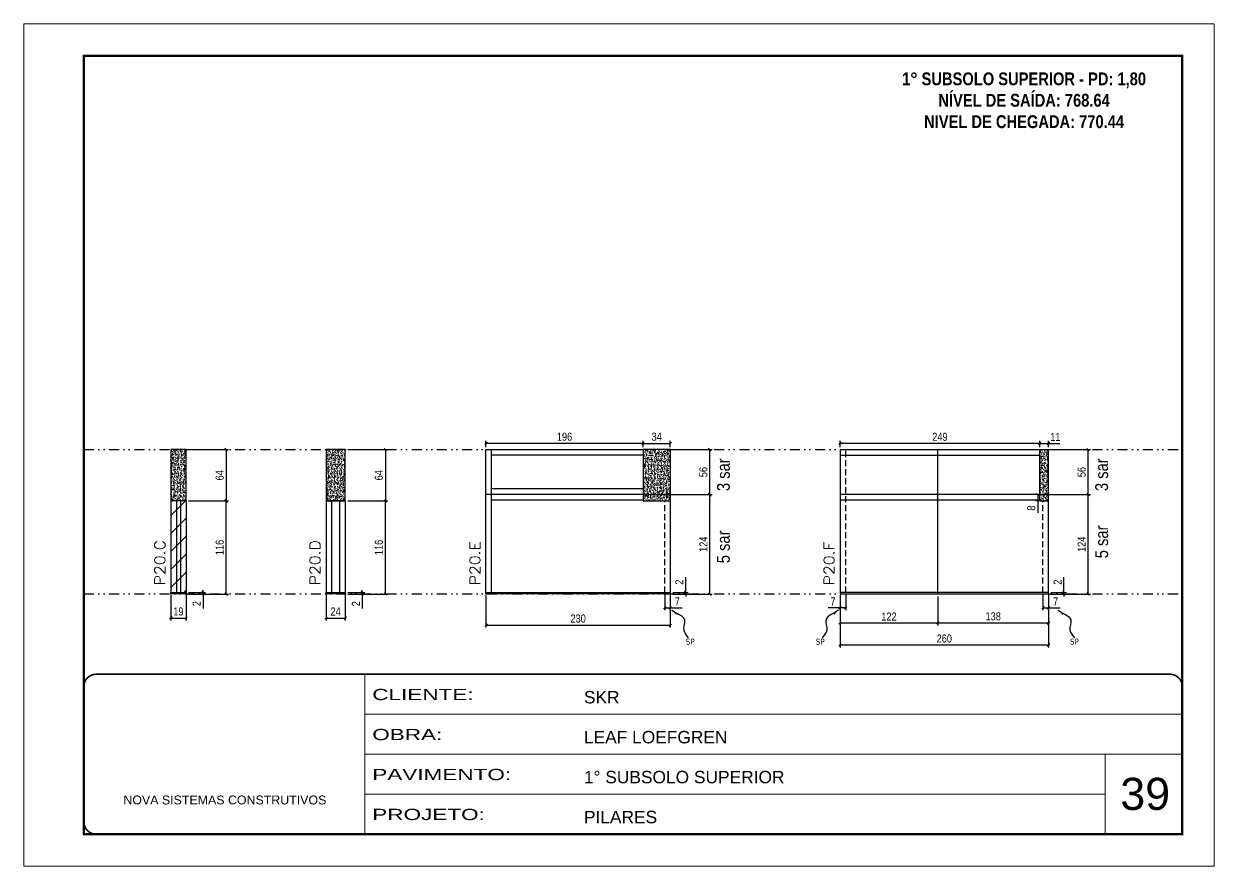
# Model space of a CAD drawing. Extents: x 14400 to 27878, y -21631 to 6985.
# Drawn here: x 17583 to 19068, y -4402 to -3352 of the extents above; entities that cross this region are included whole.
import ezdxf

# ---------------------------------------------------------------- set-up
doc = ezdxf.new("R2010")
doc.units = 0
for name, pattern in [('CONTINUO', [0]), ('DASHED', [0.75, 0.5, -0.25]), ('DIVIDE2', [0.625, 0.25, -0.125, 0, -0.125, 0, -0.125]), ('HIDDEN', [0.375, 0.25, -0.125])]:
    doc.linetypes.add(name, pattern=pattern)
for name, color, linetype, lineweight in [('CARIMBO', 255, 'Continuous', 9), ('Folhas', 255, 'Continuous', 9), ('Hachura', 251, 'Continuous', 9), ('SARRAFO DE PRESSAO', 251, 'DASHED', 9), ('Texto Seção', 7, 'Continuous', 15)]:
    doc.layers.add(name, color=color, linetype=linetype, lineweight=lineweight)
for name, color, linetype in [('COTA', 241, 'Continuous'), ('NOMENCLATURA', 7, 'Continuous'), ('Nível', 160, 'Continuous'), ('Painéis', 200, 'Continuous'), ('SARR_2.2x7', 40, 'Continuous'), ('Sarrafo de Pressão', 42, 'HIDDEN'), ('texto', 7, 'Continuous')]:
    doc.layers.add(name, color=color, linetype=linetype)
doc.styles.add('ARIAL', font='arial.ttf')
doc.styles.add('ARIAL_NARROW', font='ARIALN.TTF', dxfattribs={"height": 0.2})
doc.styles.add('COTA TECNICA', font='techl___.ttf', dxfattribs={"height": 10})
doc.styles.add('COTA TECNICA-50', font='techl___.ttf', dxfattribs={"height": 10})
doc.styles.add('REGUA-120', font='ROMANS.shx', dxfattribs={"height": 15})
doc.styles.add('ROMANC', font='techb___.ttf', dxfattribs={"height": 2.5})
doc.styles.get("Standard").update_dxf_attribs({"font": 'arial.ttf'})
doc.styles.add('Tecnologia', font='')
doc.styles.get('Tecnologia').set_extended_font_data('Forgotten Futurist')
doc.dimstyles.new('COTA PAINEL-50', dxfattribs={"dimtxt": 10, "dimasz": 3, "dimexe": 3, "dimexo": 3, "dimgap": 3, "dimtad": 1, "dimdec": 1, "dimzin": 12, "dimdsep": 46, "dimtxsty": 'COTA TECNICA-50', "dimblk1": 'OBLIQUE', "dimblk2": 'OBLIQUE', "dimsah": 1, "dimcen": 0.9, "dimclrd": 4, "dimclre": 4, "dimclrt": 240, "dimadec": 1, "dimazin": 3, "dimtfac": 1, "dimtdec": 1, "dimtmove": 0, "dimatfit": 3, "dimfxl": 1, "dimtolj": 1, "dimtzin": 12, "dimarcsym": 0})
doc.dimstyles.new('PAINEL', dxfattribs={"dimtxt": 10, "dimasz": 3, "dimexe": 3, "dimexo": 3, "dimgap": 3, "dimtad": 1, "dimdec": 1, "dimzin": 12, "dimdsep": 46, "dimtxsty": 'COTA TECNICA', "dimblk1": 'OBLIQUE', "dimblk2": 'OBLIQUE', "dimsah": 1, "dimcen": 0.9, "dimclrd": 4, "dimclre": 4, "dimclrt": 240, "dimadec": 1, "dimazin": 3, "dimtfac": 1, "dimtdec": 1, "dimtmove": 0, "dimatfit": 3, "dimfxl": 1, "dimtolj": 1, "dimtzin": 12, "dimarcsym": 0})
doc.dimstyles.get("Standard").update_dxf_attribs({"dimtxt": 0.18, "dimasz": 0.18, "dimexe": 0.18, "dimexo": 0.0625, "dimgap": 0.09, "dimtad": 0, "dimtih": 1, "dimtoh": 1, "dimdec": 4, "dimzin": 0, "dimdsep": 46, "dimtxsty": 'Standard', "dimcen": 0.09, "dimadec": 0, "dimazin": 0, "dimtfac": 1, "dimtdec": 4, "dimtofl": 0, "dimtmove": 0, "dimatfit": 3, "dimfxl": 1, "dimtolj": 1, "dimtzin": 0, "dimarcsym": 0})

# ---------------------------------------------------------------- blocks, each defined once
blk = doc.blocks.new('9999999999')
at = {"color": 30, "linetype": 'CONTINUO'}
for p, q in [((98564.6, 34230.2), (98564.6, 34429.4)), ((98564.6, 34379.6), (99584, 34379.6)), ((98564.6, 34329.8), (99488, 34329.8)), ((99584, 34329.8), (99488, 34329.8)), ((99488, 34329.8), (99488, 34230.2)), ((98564.6, 34280), (99488, 34280))]:
    blk.add_line(p, q, dxfattribs=at)
at = {"color": 30, "linetype": 'CONTINUO', "const_width": 2}
blk.add_lwpolyline([(99584, 34230.2), (99584, 34414.4, 0.414214), (99569, 34429.4), (98229, 34429.4, 0.414214), (98214, 34414.4), (98214, 34245.2, 0.414214), (98229, 34230.2), (99584, 34230.2)], format="xyb", dxfattribs=at)
at = {"layer": 'Folhas'}
blk.add_lwpolyline([(98139, 34190.2), (99624, 34190.2), (99624, 35240.2), (98139, 35240.2)], close=True, dxfattribs=at)
at = {"layer": 'Folhas', "color": 30, "const_width": 3}
blk.add_lwpolyline([(98214, 34230.2), (99584, 34230.2), (99584, 35200.2), (98214, 35200.2)], close=True, dxfattribs=at)
at = {"color": 7, "linetype": 'Continuous', "ltscale": 5, "style": 'ARIAL'}
for s, height, p in [('SKR', 15.48, (98837.7, 34393.1)), ('LEAF LOEFGREN', 15.483, (98837.7, 34343.3)), ('1° SUBSOLO SUPERIOR', 15.483, (98837.7, 34293.5)), ('NOVA SISTEMAS CONSTRUTIVOS', 11.059, (98263.2, 34267.2)), ('PILARES', 15.48, (98837.7, 34243.7))]:
    blk.add_text(s, height=height, dxfattribs=at).set_placement(p)
at = {"layer": 'Folhas', "color": 7, "style": 'Tecnologia', "width": 1.5}
for s, p in [('CLIENTE:', (98573.7, 34397.2)), ('OBRA:', (98573.7, 34347.3)), ('PAVIMENTO:', (98573.7, 34297.5)), ('PROJETO:', (98573.7, 34247.7))]:
    blk.add_text(s, height=14, dxfattribs=at).set_placement(p)
blk = doc.blocks.new('_Oblique')
at = {"color": 0, "linetype": 'ByBlock', "lineweight": -2}
blk.add_line((-0.5, -0.5), (0.5, 0.5), dxfattribs=at)
blk = doc.blocks.new('*D1411')
at = {"layer": 'COTA', "color": 4, "lineweight": -2, "transparency": 16777216}
for p, q in [((17766.9, -4064.2), (17766.9, -4096.1)), ((17785.9, -4064.2), (17785.9, -4096.1)), ((17766.9, -4093.1), (17785.9, -4093.1))]:
    blk.add_line(p, q, dxfattribs=at)
at = {"layer": 'Defpoints', "color": 0, "transparency": 16777216}
for p in [(17766.9, -4061.2), (17785.9, -4061.2), (17785.9, -4093.1)]:
    blk.add_point(p, dxfattribs=at)
at = {"layer": 'COTA', "color": 4, "lineweight": -2, "transparency": 16777216, "xscale": 3, "yscale": 3, "zscale": 3, "rotation": 180}
blk.add_blockref('_Oblique', (17766.9, -4093.1), dxfattribs=at)
at = {"layer": 'COTA', "color": 4, "lineweight": -2, "transparency": 16777216, "xscale": 3, "yscale": 3, "zscale": 3}
blk.add_blockref('_Oblique', (17785.9, -4093.1), dxfattribs=at)
at = {"layer": 'COTA', "color": 240, "transparency": 16777216, "insert": (17776.4, -4085), "char_height": 10, "attachment_point": 5, "style": 'COTA TECNICA'}
blk.add_mtext('\\A1;19', dxfattribs=at)
blk = doc.blocks.new('*D1412')
at = {"layer": 'COTA', "color": 4, "lineweight": -2, "transparency": 16777216}
for p, q in [((17788.9, -4061.2), (17810.1, -4061.2)), ((17788.9, -4063.2), (17810.1, -4063.2)), ((17807.1, -4061.2), (17807.1, -4058.2)), ((17807.1, -4061.2), (17807.1, -4063.2)), ((17807.1, -4063.2), (17807.1, -4081.3))]:
    blk.add_line(p, q, dxfattribs=at)
at = {"layer": 'Defpoints', "color": 0, "transparency": 16777216}
for p in [(17785.9, -4061.2), (17785.9, -4063.2), (17807.1, -4061.2)]:
    blk.add_point(p, dxfattribs=at)
at = {"layer": 'COTA', "color": 4, "lineweight": -2, "transparency": 16777216, "xscale": 3, "yscale": 3, "zscale": 3}
for p, rotation in [((17807.1, -4061.2), 270), ((17807.1, -4063.2), 90)]:
    blk.add_blockref('_Oblique', p, dxfattribs=dict(at, rotation=rotation))
at = {"layer": 'COTA', "color": 240, "transparency": 16777216, "insert": (17799.1, -4075.2), "char_height": 10, "attachment_point": 5, "rotation": 90, "style": 'COTA TECNICA-50'}
blk.add_mtext('\\A1;2', dxfattribs=at)
blk = doc.blocks.new('*D1413')
at = {"layer": 'COTA', "color": 4, "lineweight": -2, "transparency": 16777216}
for p, q in [((18601.8, -4064.2), (18601.8, -4129.8)), ((18861.8, -4064.2), (18861.8, -4129.8)), ((18861.8, -4126.8), (18601.8, -4126.8))]:
    blk.add_line(p, q, dxfattribs=at)
at = {"layer": 'Defpoints', "color": 0, "transparency": 16777216}
for p in [(18601.8, -4061.2), (18861.8, -4061.2), (18601.8, -4126.8)]:
    blk.add_point(p, dxfattribs=at)
at = {"layer": 'COTA', "color": 4, "lineweight": -2, "transparency": 16777216, "xscale": 3, "yscale": 3, "zscale": 3, "rotation": 180}
blk.add_blockref('_Oblique', (18601.8, -4126.8), dxfattribs=at)
at = {"layer": 'COTA', "color": 4, "lineweight": -2, "transparency": 16777216, "xscale": 3, "yscale": 3, "zscale": 3}
blk.add_blockref('_Oblique', (18861.8, -4126.8), dxfattribs=at)
at = {"layer": 'COTA', "color": 240, "transparency": 16777216, "insert": (18731.8, -4118.7), "char_height": 10, "attachment_point": 5, "style": 'COTA TECNICA'}
blk.add_mtext('\\A1;260', dxfattribs=at)
blk = doc.blocks.new('*D1414')
at = {"layer": 'COTA', "color": 4, "lineweight": -2, "transparency": 16777216}
for p, q in [((18854.8, -4064.2), (18854.8, -4083.4)), ((18861.8, -4066.2), (18861.8, -4083.4)), ((18854.8, -4080.4), (18861.8, -4080.4)), ((18861.8, -4080.4), (18876.5, -4080.4))]:
    blk.add_line(p, q, dxfattribs=at)
at = {"layer": 'Defpoints', "color": 0, "transparency": 16777216}
for p in [(18854.8, -4061.2), (18861.8, -4063.2), (18861.8, -4080.4)]:
    blk.add_point(p, dxfattribs=at)
at = {"layer": 'COTA', "color": 4, "lineweight": -2, "transparency": 16777216, "xscale": 3, "yscale": 3, "zscale": 3, "rotation": 180}
blk.add_blockref('_Oblique', (18854.8, -4080.4), dxfattribs=at)
at = {"layer": 'COTA', "color": 4, "lineweight": -2, "transparency": 16777216, "xscale": 3, "yscale": 3, "zscale": 3}
blk.add_blockref('_Oblique', (18861.8, -4080.4), dxfattribs=at)
at = {"layer": 'COTA', "color": 240, "transparency": 16777216, "insert": (18870.7, -4072.3), "char_height": 10, "attachment_point": 5, "style": 'COTA TECNICA-50'}
blk.add_mtext('\\A1;7', dxfattribs=at)
blk = doc.blocks.new('*D1415')
at = {"layer": 'COTA', "color": 4, "lineweight": -2, "transparency": 16777216}
for p, q in [((18601.8, -4066.2), (18601.8, -4083.4)), ((18608.8, -4064.2), (18608.8, -4083.4)), ((18601.8, -4080.4), (18587.1, -4080.4)), ((18608.8, -4080.4), (18601.8, -4080.4))]:
    blk.add_line(p, q, dxfattribs=at)
at = {"layer": 'Defpoints', "color": 0, "transparency": 16777216}
for p in [(18601.8, -4063.2), (18608.8, -4061.2), (18601.8, -4080.4)]:
    blk.add_point(p, dxfattribs=at)
at = {"layer": 'COTA', "color": 4, "lineweight": -2, "transparency": 16777216, "xscale": 3, "yscale": 3, "zscale": 3, "rotation": 180}
blk.add_blockref('_Oblique', (18601.8, -4080.4), dxfattribs=at)
at = {"layer": 'COTA', "color": 4, "lineweight": -2, "transparency": 16777216, "xscale": 3, "yscale": 3, "zscale": 3}
blk.add_blockref('_Oblique', (18608.8, -4080.4), dxfattribs=at)
at = {"layer": 'COTA', "color": 240, "transparency": 16777216, "insert": (18592.9, -4072.3), "char_height": 10, "attachment_point": 5, "style": 'COTA TECNICA-50'}
blk.add_mtext('\\A1;7', dxfattribs=at)
blk = doc.blocks.new('*D1416')
at = {"layer": 'COTA', "color": 4, "lineweight": -2, "transparency": 16777216}
for p, q in [((18881.1, -4061.2), (18881.1, -4042.4)), ((18864.8, -4061.2), (18884.1, -4061.2)), ((18864.8, -4063.2), (18884.1, -4063.2)), ((18881.1, -4063.2), (18881.1, -4061.2)), ((18881.1, -4063.2), (18881.1, -4066.2))]:
    blk.add_line(p, q, dxfattribs=at)
at = {"layer": 'Defpoints', "color": 0, "transparency": 16777216}
for p in [(18861.8, -4061.2), (18861.8, -4063.2), (18881.1, -4063.2)]:
    blk.add_point(p, dxfattribs=at)
at = {"layer": 'COTA', "color": 4, "lineweight": -2, "transparency": 16777216, "xscale": 3, "yscale": 3, "zscale": 3}
for p, rotation in [((18881.1, -4061.2), 270), ((18881.1, -4063.2), 90)]:
    blk.add_blockref('_Oblique', p, dxfattribs=dict(at, rotation=rotation))
at = {"layer": 'COTA', "color": 240, "transparency": 16777216, "insert": (18873.1, -4048.4), "char_height": 10, "attachment_point": 5, "rotation": 90, "style": 'COTA TECNICA-50'}
blk.add_mtext('\\A1;2', dxfattribs=at)
blk = doc.blocks.new('*D1427')
at = {"layer": 'COTA', "color": 4, "lineweight": -2, "transparency": 16777216}
for p, q in [((18723.8, -4066.2), (18723.8, -4102.3)), ((18861.8, -4066.2), (18861.8, -4102.3)), ((18723.8, -4099.3), (18861.8, -4099.3))]:
    blk.add_line(p, q, dxfattribs=at)
at = {"layer": 'Defpoints', "color": 0, "transparency": 16777216}
for p in [(18723.8, -4063.2), (18861.8, -4063.2), (18861.8, -4099.3)]:
    blk.add_point(p, dxfattribs=at)
at = {"layer": 'COTA', "color": 4, "lineweight": -2, "transparency": 16777216, "xscale": 3, "yscale": 3, "zscale": 3, "rotation": 180}
blk.add_blockref('_Oblique', (18723.8, -4099.3), dxfattribs=at)
at = {"layer": 'COTA', "color": 4, "lineweight": -2, "transparency": 16777216, "xscale": 3, "yscale": 3, "zscale": 3}
blk.add_blockref('_Oblique', (18861.8, -4099.3), dxfattribs=at)
at = {"layer": 'COTA', "color": 240, "transparency": 16777216, "insert": (18792.8, -4091.1), "char_height": 10, "attachment_point": 5, "style": 'COTA TECNICA'}
blk.add_mtext('\\A1;138', dxfattribs=at)
blk = doc.blocks.new('*D1428')
at = {"layer": 'COTA', "color": 4, "lineweight": -2, "transparency": 16777216}
for p, q in [((18601.8, -4066.2), (18601.8, -4102.3)), ((18723.8, -4066.2), (18723.8, -4102.3)), ((18601.8, -4099.3), (18723.8, -4099.3))]:
    blk.add_line(p, q, dxfattribs=at)
at = {"layer": 'Defpoints', "color": 0, "transparency": 16777216}
for p in [(18601.8, -4063.2), (18723.8, -4063.2), (18723.8, -4099.3)]:
    blk.add_point(p, dxfattribs=at)
at = {"layer": 'COTA', "color": 4, "lineweight": -2, "transparency": 16777216, "xscale": 3, "yscale": 3, "zscale": 3, "rotation": 180}
blk.add_blockref('_Oblique', (18601.8, -4099.3), dxfattribs=at)
at = {"layer": 'COTA', "color": 4, "lineweight": -2, "transparency": 16777216, "xscale": 3, "yscale": 3, "zscale": 3}
blk.add_blockref('_Oblique', (18723.8, -4099.3), dxfattribs=at)
at = {"layer": 'COTA', "color": 240, "transparency": 16777216, "insert": (18662.8, -4091.3), "char_height": 10, "attachment_point": 5, "style": 'COTA TECNICA'}
blk.add_mtext('\\A1;122', dxfattribs=at)
blk = doc.blocks.new('*D1417')
at = {"layer": 'COTA', "color": 4, "lineweight": -2, "transparency": 16777216}
for p, q in [((18160, -4064.2), (18160, -4105)), ((18390, -4064.2), (18390, -4105)), ((18160, -4102), (18390, -4102))]:
    blk.add_line(p, q, dxfattribs=at)
at = {"layer": 'Defpoints', "color": 0, "transparency": 16777216}
for p in [(18160, -4061.2), (18390, -4061.2), (18390, -4102)]:
    blk.add_point(p, dxfattribs=at)
at = {"layer": 'COTA', "color": 4, "lineweight": -2, "transparency": 16777216, "xscale": 3, "yscale": 3, "zscale": 3, "rotation": 180}
blk.add_blockref('_Oblique', (18160, -4102), dxfattribs=at)
at = {"layer": 'COTA', "color": 4, "lineweight": -2, "transparency": 16777216, "xscale": 3, "yscale": 3, "zscale": 3}
blk.add_blockref('_Oblique', (18390, -4102), dxfattribs=at)
at = {"layer": 'COTA', "color": 240, "transparency": 16777216, "insert": (18275, -4093.8), "char_height": 10, "attachment_point": 5, "style": 'COTA TECNICA'}
blk.add_mtext('\\A1;230', dxfattribs=at)
blk = doc.blocks.new('*D1418')
at = {"layer": 'COTA', "color": 4, "lineweight": -2, "transparency": 16777216}
for p, q in [((18383, -4064.2), (18383, -4083.4)), ((18390, -4066.2), (18390, -4083.4)), ((18383, -4080.4), (18390, -4080.4)), ((18390, -4080.4), (18404.7, -4080.4))]:
    blk.add_line(p, q, dxfattribs=at)
at = {"layer": 'Defpoints', "color": 0, "transparency": 16777216}
for p in [(18383, -4061.2), (18390, -4063.2), (18390, -4080.4)]:
    blk.add_point(p, dxfattribs=at)
at = {"layer": 'COTA', "color": 4, "lineweight": -2, "transparency": 16777216, "xscale": 3, "yscale": 3, "zscale": 3, "rotation": 180}
blk.add_blockref('_Oblique', (18383, -4080.4), dxfattribs=at)
at = {"layer": 'COTA', "color": 4, "lineweight": -2, "transparency": 16777216, "xscale": 3, "yscale": 3, "zscale": 3}
blk.add_blockref('_Oblique', (18390, -4080.4), dxfattribs=at)
at = {"layer": 'COTA', "color": 240, "transparency": 16777216, "insert": (18398.8, -4072.3), "char_height": 10, "attachment_point": 5, "style": 'COTA TECNICA-50'}
blk.add_mtext('\\A1;7', dxfattribs=at)
blk = doc.blocks.new('*D1419')
at = {"layer": 'COTA', "color": 4, "lineweight": -2, "transparency": 16777216}
for p, q in [((18409.2, -4061.2), (18409.2, -4042.4)), ((18393, -4061.2), (18412.2, -4061.2)), ((18393, -4063.2), (18412.2, -4063.2)), ((18409.2, -4063.2), (18409.2, -4061.2)), ((18409.2, -4063.2), (18409.2, -4066.2))]:
    blk.add_line(p, q, dxfattribs=at)
at = {"layer": 'Defpoints', "color": 0, "transparency": 16777216}
for p in [(18390, -4061.2), (18390, -4063.2), (18409.2, -4063.2)]:
    blk.add_point(p, dxfattribs=at)
at = {"layer": 'COTA', "color": 4, "lineweight": -2, "transparency": 16777216, "xscale": 3, "yscale": 3, "zscale": 3}
for p, rotation in [((18409.2, -4061.2), 270), ((18409.2, -4063.2), 90)]:
    blk.add_blockref('_Oblique', p, dxfattribs=dict(at, rotation=rotation))
at = {"layer": 'COTA', "color": 240, "transparency": 16777216, "insert": (18401.2, -4048.4), "char_height": 10, "attachment_point": 5, "rotation": 90, "style": 'COTA TECNICA-50'}
blk.add_mtext('\\A1;2', dxfattribs=at)
blk = doc.blocks.new('*D1420')
at = {"layer": 'COTA', "color": 4, "lineweight": -2, "transparency": 16777216}
for p, q in [((17960.5, -4064.2), (17960.5, -4096.1)), ((17984.5, -4064.2), (17984.5, -4096.1)), ((17960.5, -4093.1), (17984.5, -4093.1))]:
    blk.add_line(p, q, dxfattribs=at)
at = {"layer": 'Defpoints', "color": 0, "transparency": 16777216}
for p in [(17960.5, -4061.2), (17984.5, -4061.2), (17984.5, -4093.1)]:
    blk.add_point(p, dxfattribs=at)
at = {"layer": 'COTA', "color": 4, "lineweight": -2, "transparency": 16777216, "xscale": 3, "yscale": 3, "zscale": 3, "rotation": 180}
blk.add_blockref('_Oblique', (17960.5, -4093.1), dxfattribs=at)
at = {"layer": 'COTA', "color": 4, "lineweight": -2, "transparency": 16777216, "xscale": 3, "yscale": 3, "zscale": 3}
blk.add_blockref('_Oblique', (17984.5, -4093.1), dxfattribs=at)
at = {"layer": 'COTA', "color": 240, "transparency": 16777216, "insert": (17972.5, -4085), "char_height": 10, "attachment_point": 5, "style": 'COTA TECNICA'}
blk.add_mtext('\\A1;24', dxfattribs=at)
blk = doc.blocks.new('*D1421')
at = {"layer": 'COTA', "color": 4, "lineweight": -2, "transparency": 16777216}
for p, q in [((17987.5, -4061.2), (18008.7, -4061.2)), ((17987.5, -4063.2), (18008.7, -4063.2)), ((18005.7, -4061.2), (18005.7, -4058.2)), ((18005.7, -4061.2), (18005.7, -4063.2)), ((18005.7, -4063.2), (18005.7, -4081.3))]:
    blk.add_line(p, q, dxfattribs=at)
at = {"layer": 'Defpoints', "color": 0, "transparency": 16777216}
for p in [(17984.5, -4061.2), (17984.5, -4063.2), (18005.7, -4061.2)]:
    blk.add_point(p, dxfattribs=at)
at = {"layer": 'COTA', "color": 4, "lineweight": -2, "transparency": 16777216, "xscale": 3, "yscale": 3, "zscale": 3}
for p, rotation in [((18005.7, -4061.2), 270), ((18005.7, -4063.2), 90)]:
    blk.add_blockref('_Oblique', p, dxfattribs=dict(at, rotation=rotation))
at = {"layer": 'COTA', "color": 240, "transparency": 16777216, "insert": (17997.7, -4075.2), "char_height": 10, "attachment_point": 5, "rotation": 90, "style": 'COTA TECNICA-50'}
blk.add_mtext('\\A1;2', dxfattribs=at)
blk = doc.blocks.new('*D1430')
at = {"layer": 'COTA', "color": 4, "linetype": 'ByBlock', "lineweight": -2, "transparency": 16777216}
for p, q in [((17987.5, -3883.2), (18037.5, -3883.2)), ((18034.5, -3883.2), (18034.5, -3947.2)), ((17987.5, -3947.2), (18037.5, -3947.2))]:
    blk.add_line(p, q, dxfattribs=at)
at = {"layer": 'Defpoints', "color": 0, "linetype": 'ByBlock', "transparency": 16777216}
for p in [(17984.5, -3883.2), (17984.5, -3947.2), (18034.5, -3947.2)]:
    blk.add_point(p, dxfattribs=at)
at = {"layer": 'COTA', "color": 4, "linetype": 'ByBlock', "lineweight": -2, "transparency": 16777216, "xscale": 3, "yscale": 3, "zscale": 3}
for p, rotation in [((18034.5, -3883.2), 90), ((18034.5, -3947.2), 270)]:
    blk.add_blockref('_Oblique', p, dxfattribs=dict(at, rotation=rotation))
at = {"layer": 'COTA', "color": 240, "linetype": 'ByBlock', "transparency": 16777216, "insert": (18026.4, -3915.2), "char_height": 10, "attachment_point": 5, "rotation": 90, "style": 'COTA TECNICA'}
blk.add_mtext('\\A1;64', dxfattribs=at)
blk = doc.blocks.new('*D1422')
at = {"layer": 'COTA', "color": 4, "lineweight": -2, "transparency": 16777216}
for p, q in [((17987.5, -3947.2), (18037.5, -3947.2)), ((18034.5, -4063.2), (18034.5, -3947.2)), ((17987.5, -4063.2), (18037.5, -4063.2))]:
    blk.add_line(p, q, dxfattribs=at)
at = {"layer": 'Defpoints', "color": 0, "transparency": 16777216}
for p in [(17984.5, -3947.2), (18034.5, -3947.2), (17984.5, -4063.2)]:
    blk.add_point(p, dxfattribs=at)
at = {"layer": 'COTA', "color": 4, "lineweight": -2, "transparency": 16777216, "xscale": 3, "yscale": 3, "zscale": 3}
for p, rotation in [((18034.5, -3947.2), 90), ((18034.5, -4063.2), 270)]:
    blk.add_blockref('_Oblique', p, dxfattribs=dict(at, rotation=rotation))
at = {"layer": 'COTA', "color": 240, "transparency": 16777216, "insert": (18026.4, -4005.2), "char_height": 10, "attachment_point": 5, "rotation": 90, "style": 'COTA TECNICA-50'}
blk.add_mtext('\\A1;116', dxfattribs=at)
blk = doc.blocks.new('*D1423')
at = {"layer": 'COTA', "color": 4, "lineweight": -2, "transparency": 16777216}
for p, q in [((17788.9, -3947.2), (17838.9, -3947.2)), ((17835.9, -4063.2), (17835.9, -3947.2)), ((17788.9, -4063.2), (17838.9, -4063.2))]:
    blk.add_line(p, q, dxfattribs=at)
at = {"layer": 'Defpoints', "color": 0, "transparency": 16777216}
for p in [(17785.9, -3947.2), (17835.9, -3947.2), (17785.9, -4063.2)]:
    blk.add_point(p, dxfattribs=at)
at = {"layer": 'COTA', "color": 4, "lineweight": -2, "transparency": 16777216, "xscale": 3, "yscale": 3, "zscale": 3}
for p, rotation in [((17835.9, -3947.2), 90), ((17835.9, -4063.2), 270)]:
    blk.add_blockref('_Oblique', p, dxfattribs=dict(at, rotation=rotation))
at = {"layer": 'COTA', "color": 240, "transparency": 16777216, "insert": (17827.8, -4005.2), "char_height": 10, "attachment_point": 5, "rotation": 90, "style": 'COTA TECNICA-50'}
blk.add_mtext('\\A1;116', dxfattribs=at)
blk = doc.blocks.new('*D1426')
at = {"layer": 'COTA', "color": 4, "lineweight": -2, "transparency": 16777216}
for p, q in [((18864.8, -3939.2), (18914.2, -3939.2)), ((18911.2, -4063.2), (18911.2, -3939.2)), ((18864.8, -4063.2), (18914.2, -4063.2))]:
    blk.add_line(p, q, dxfattribs=at)
at = {"layer": 'Defpoints', "color": 0, "transparency": 16777216}
for p in [(18861.8, -3939.2), (18911.2, -3939.2), (18861.8, -4063.2)]:
    blk.add_point(p, dxfattribs=at)
at = {"layer": 'COTA', "color": 4, "lineweight": -2, "transparency": 16777216, "xscale": 3, "yscale": 3, "zscale": 3}
for p, rotation in [((18911.2, -3939.2), 90), ((18911.2, -4063.2), 270)]:
    blk.add_blockref('_Oblique', p, dxfattribs=dict(at, rotation=rotation))
at = {"layer": 'COTA', "color": 240, "transparency": 16777216, "insert": (18903.1, -4001.2), "char_height": 10, "attachment_point": 5, "rotation": 90, "style": 'COTA TECNICA'}
blk.add_mtext('\\A1;124', dxfattribs=at)
blk = doc.blocks.new('*D1432')
at = {"layer": 'COTA', "color": 4, "lineweight": -2, "transparency": 16777216}
for p, q in [((17788.9, -3883.2), (17838.9, -3883.2)), ((17835.9, -3883.2), (17835.9, -3947.2)), ((17788.9, -3947.2), (17838.9, -3947.2))]:
    blk.add_line(p, q, dxfattribs=at)
at = {"layer": 'Defpoints', "color": 0, "transparency": 16777216}
for p in [(17785.9, -3883.2), (17785.9, -3947.2), (17835.9, -3947.2)]:
    blk.add_point(p, dxfattribs=at)
at = {"layer": 'COTA', "color": 4, "lineweight": -2, "transparency": 16777216, "xscale": 3, "yscale": 3, "zscale": 3}
for p, rotation in [((17835.9, -3883.2), 90), ((17835.9, -3947.2), 270)]:
    blk.add_blockref('_Oblique', p, dxfattribs=dict(at, rotation=rotation))
at = {"layer": 'COTA', "color": 240, "transparency": 16777216, "insert": (17827.8, -3915.2), "char_height": 10, "attachment_point": 5, "rotation": 90, "style": 'COTA TECNICA'}
blk.add_mtext('\\A1;64', dxfattribs=at)
blk = doc.blocks.new('*D4638')
at = {"layer": 'COTA', "color": 4, "lineweight": -2, "transparency": 16777216}
for p, q in [((18359, -3939.2), (18442.3, -3939.2)), ((18439.3, -4063.2), (18439.3, -3939.2)), ((18393, -4063.2), (18442.3, -4063.2))]:
    blk.add_line(p, q, dxfattribs=at)
at = {"layer": 'Defpoints', "color": 0, "transparency": 16777216}
for p in [(18356, -3939.2), (18439.3, -3939.2), (18390, -4063.2)]:
    blk.add_point(p, dxfattribs=at)
at = {"layer": 'COTA', "color": 4, "lineweight": -2, "transparency": 16777216, "xscale": 3, "yscale": 3, "zscale": 3}
for p, rotation in [((18439.3, -3939.2), 90), ((18439.3, -4063.2), 270)]:
    blk.add_blockref('_Oblique', p, dxfattribs=dict(at, rotation=rotation))
at = {"layer": 'COTA', "color": 240, "transparency": 16777216, "insert": (18431.3, -4001.2), "char_height": 10, "attachment_point": 5, "rotation": 90, "style": 'COTA TECNICA'}
blk.add_mtext('\\A1;124', dxfattribs=at)
blk = doc.blocks.new('*D4639')
at = {"layer": 'COTA', "color": 4, "lineweight": -2, "transparency": 16777216}
for p, q in [((18393, -3883.2), (18442.3, -3883.2)), ((18439.3, -3939.2), (18439.3, -3883.2)), ((18359, -3939.2), (18442.3, -3939.2))]:
    blk.add_line(p, q, dxfattribs=at)
at = {"layer": 'Defpoints', "color": 0, "transparency": 16777216}
for p in [(18390, -3883.2), (18439.3, -3883.2), (18356, -3939.2)]:
    blk.add_point(p, dxfattribs=at)
at = {"layer": 'COTA', "color": 4, "lineweight": -2, "transparency": 16777216, "xscale": 3, "yscale": 3, "zscale": 3}
for p, rotation in [((18439.3, -3883.2), 90), ((18439.3, -3939.2), 270)]:
    blk.add_blockref('_Oblique', p, dxfattribs=dict(at, rotation=rotation))
at = {"layer": 'COTA', "color": 240, "transparency": 16777216, "insert": (18431.2, -3911.2), "char_height": 10, "attachment_point": 5, "rotation": 90, "style": 'COTA TECNICA'}
blk.add_mtext('\\A1;56', dxfattribs=at)
blk = doc.blocks.new('*D4640')
at = {"layer": 'COTA', "color": 4, "lineweight": -2, "transparency": 16777216}
for p, q in [((18356, -3880.2), (18356, -3872.4)), ((18356, -3875.4), (18390, -3875.4)), ((18390, -3880.2), (18390, -3872.4))]:
    blk.add_line(p, q, dxfattribs=at)
at = {"layer": 'Defpoints', "color": 0, "transparency": 16777216}
for p in [(18390, -3875.4), (18356, -3883.2), (18390, -3883.2)]:
    blk.add_point(p, dxfattribs=at)
at = {"layer": 'COTA', "color": 4, "lineweight": -2, "transparency": 16777216, "xscale": 3, "yscale": 3, "zscale": 3, "rotation": 180}
blk.add_blockref('_Oblique', (18356, -3875.4), dxfattribs=at)
at = {"layer": 'COTA', "color": 4, "lineweight": -2, "transparency": 16777216, "xscale": 3, "yscale": 3, "zscale": 3}
blk.add_blockref('_Oblique', (18390, -3875.4), dxfattribs=at)
at = {"layer": 'COTA', "color": 240, "transparency": 16777216, "insert": (18373, -3867.2), "char_height": 10, "attachment_point": 5, "style": 'COTA TECNICA'}
blk.add_mtext('\\A1;34', dxfattribs=at)
blk = doc.blocks.new('*D4641')
at = {"layer": 'COTA', "color": 4, "lineweight": -2, "transparency": 16777216}
for p, q in [((18160, -3880.2), (18160, -3872.4)), ((18356, -3875.4), (18160, -3875.4)), ((18356, -3880.2), (18356, -3872.4))]:
    blk.add_line(p, q, dxfattribs=at)
at = {"layer": 'Defpoints', "color": 0, "transparency": 16777216}
for p in [(18160, -3875.4), (18160, -3883.2), (18356, -3883.2)]:
    blk.add_point(p, dxfattribs=at)
at = {"layer": 'COTA', "color": 4, "lineweight": -2, "transparency": 16777216, "xscale": 3, "yscale": 3, "zscale": 3, "rotation": 180}
blk.add_blockref('_Oblique', (18160, -3875.4), dxfattribs=at)
at = {"layer": 'COTA', "color": 4, "lineweight": -2, "transparency": 16777216, "xscale": 3, "yscale": 3, "zscale": 3}
blk.add_blockref('_Oblique', (18356, -3875.4), dxfattribs=at)
at = {"layer": 'COTA', "color": 240, "transparency": 16777216, "insert": (18258, -3867.2), "char_height": 10, "attachment_point": 5, "style": 'COTA TECNICA'}
blk.add_mtext('\\A1;196', dxfattribs=at)
blk = doc.blocks.new('*D4642')
at = {"layer": 'COTA', "color": 4, "lineweight": -2, "transparency": 16777216}
for p, q in [((18864.8, -3883.2), (18914.2, -3883.2)), ((18911.2, -3939.2), (18911.2, -3883.2)), ((18853.8, -3939.2), (18914.2, -3939.2))]:
    blk.add_line(p, q, dxfattribs=at)
at = {"layer": 'Defpoints', "color": 0, "transparency": 16777216}
for p in [(18861.8, -3883.2), (18911.2, -3883.2), (18850.8, -3939.2)]:
    blk.add_point(p, dxfattribs=at)
at = {"layer": 'COTA', "color": 4, "lineweight": -2, "transparency": 16777216, "xscale": 3, "yscale": 3, "zscale": 3}
for p, rotation in [((18911.2, -3883.2), 90), ((18911.2, -3939.2), 270)]:
    blk.add_blockref('_Oblique', p, dxfattribs=dict(at, rotation=rotation))
at = {"layer": 'COTA', "color": 240, "transparency": 16777216, "insert": (18903.1, -3911.2), "char_height": 10, "attachment_point": 5, "rotation": 90, "style": 'COTA TECNICA'}
blk.add_mtext('\\A1;56', dxfattribs=at)
blk = doc.blocks.new('*D4643')
at = {"layer": 'COTA', "color": 4, "lineweight": -2, "transparency": 16777216}
for p, q in [((18601.8, -3880.2), (18601.8, -3872.4)), ((18850.8, -3875.4), (18601.8, -3875.4)), ((18850.8, -3880.2), (18850.8, -3872.4))]:
    blk.add_line(p, q, dxfattribs=at)
at = {"layer": 'Defpoints', "color": 0, "transparency": 16777216}
for p in [(18601.8, -3875.4), (18601.8, -3883.2), (18850.8, -3883.2)]:
    blk.add_point(p, dxfattribs=at)
at = {"layer": 'COTA', "color": 4, "lineweight": -2, "transparency": 16777216, "xscale": 3, "yscale": 3, "zscale": 3, "rotation": 180}
blk.add_blockref('_Oblique', (18601.8, -3875.4), dxfattribs=at)
at = {"layer": 'COTA', "color": 4, "lineweight": -2, "transparency": 16777216, "xscale": 3, "yscale": 3, "zscale": 3}
blk.add_blockref('_Oblique', (18850.8, -3875.4), dxfattribs=at)
at = {"layer": 'COTA', "color": 240, "transparency": 16777216, "insert": (18726.3, -3867.3), "char_height": 10, "attachment_point": 5, "style": 'COTA TECNICA'}
blk.add_mtext('\\A1;249', dxfattribs=at)
blk = doc.blocks.new('*D4644')
at = {"layer": 'COTA', "color": 4, "lineweight": -2, "transparency": 16777216}
for p, q in [((18850.8, -3880.2), (18850.8, -3872.4)), ((18850.8, -3875.4), (18861.8, -3875.4)), ((18861.8, -3880.2), (18861.8, -3872.4)), ((18861.8, -3875.4), (18875.9, -3875.4))]:
    blk.add_line(p, q, dxfattribs=at)
at = {"layer": 'Defpoints', "color": 0, "transparency": 16777216}
for p in [(18861.8, -3875.4), (18850.8, -3883.2), (18861.8, -3883.2)]:
    blk.add_point(p, dxfattribs=at)
at = {"layer": 'COTA', "color": 4, "lineweight": -2, "transparency": 16777216, "xscale": 3, "yscale": 3, "zscale": 3, "rotation": 180}
blk.add_blockref('_Oblique', (18850.8, -3875.4), dxfattribs=at)
at = {"layer": 'COTA', "color": 4, "lineweight": -2, "transparency": 16777216, "xscale": 3, "yscale": 3, "zscale": 3}
blk.add_blockref('_Oblique', (18861.8, -3875.4), dxfattribs=at)
at = {"layer": 'COTA', "color": 240, "transparency": 16777216, "insert": (18870.3, -3867.3), "char_height": 10, "attachment_point": 5, "style": 'COTA TECNICA'}
blk.add_mtext('\\A1;11', dxfattribs=at)
blk = doc.blocks.new('*D4645')
at = {"layer": 'COTA', "color": 4, "lineweight": -2, "transparency": 16777216}
for p, q in [((18847.8, -3939.2), (18845.4, -3939.2)), ((18847.8, -3947.2), (18845.4, -3947.2)), ((18848.4, -3939.2), (18848.4, -3947.2)), ((18848.4, -3947.2), (18848.4, -3962))]:
    blk.add_line(p, q, dxfattribs=at)
at = {"layer": 'Defpoints', "color": 0, "transparency": 16777216}
for p in [(18848.4, -3947.2), (18850.8, -3939.2), (18850.8, -3947.2)]:
    blk.add_point(p, dxfattribs=at)
at = {"layer": 'COTA', "color": 4, "lineweight": -2, "transparency": 16777216, "xscale": 3, "yscale": 3, "zscale": 3}
for p, rotation in [((18848.4, -3939.2), 90), ((18848.4, -3947.2), 270)]:
    blk.add_blockref('_Oblique', p, dxfattribs=dict(at, rotation=rotation))
at = {"layer": 'COTA', "color": 240, "transparency": 16777216, "insert": (18840.3, -3956.1), "char_height": 10, "attachment_point": 5, "rotation": 90, "style": 'COTA TECNICA'}
blk.add_mtext('\\A1;8', dxfattribs=at)

msp = doc.modelspace()

# ---------------------------------------------------------------- hatches: boundary and pattern name
at = {"layer": 'COTA'}
h = msp.add_hatch(dxfattribs=at)
h.set_pattern_fill('AR-CONC', color=256, scale=0.03)
h.paths.add_polyline_path([(17785.91, -3883.17), (17766.91, -3883.17), (17766.91, -3947.17), (17785.91, -3947.17)])
h = msp.add_hatch(dxfattribs=at)
h.set_pattern_fill('AR-CONC', color=256, scale=0.03)
h.set_pattern_definition([(50, (2282.6104, -8196.0258), (5.4655401, -0.4781726), [0.5715, -6.2865]), (355, (2282.6104, -8196.026), (-1.0573026, 5.7317054), [0.4572, -5.0292175]), (100.451445, (2283.066, -8196.0656), (4.4082374, 5.2535326), [0.4857003, -5.3427073]), (46.1842, (2282.6104, -8194.502), (8.1323712, -1.2612698), [0.85725, -9.42975]), (96.63556, (2283.288, -8194.607), (7.122124, 7.4227837), [0.7285507, -8.0140682]), (351.18415, (2282.61, -8194.502), (7.122124, 7.4227837), [0.685799, -7.543792]), (21, (2283.3724, -8194.8828), (4.5484317, -3.067956), [0.5715, -6.2865]), (326, (2283.3724, -8194.883), (1.8540609, 5.525639), [0.4572, -5.0292]), (71.451445, (2283.7514, -8195.1384), (6.4024926, 2.457683), [0.4857003, -5.3426981]), (37.5, (2282.6104, -8196.0258), (0.0926581, 2.53665117), [0, -4.96824, 0, -5.1054, 0, -5.04825]), (7.5, (2282.6104, -8196.0258), (2.00458988, 3.00541724), [0, -2.91084, 0, -4.85394, 0, -1.92405]), (327.5, (2280.911, -8196.0258), (4.06771786, -0.17186232), [0, -1.905, 0, -5.9436, 0, -7.8867]), (317.5, (2280.149, -8196.0258), (4.44387544, 0.7627947), [0, -2.4765, 0, -3.94716, 0, -5.6007])])
h.paths.add_polyline_path([(17984.47, -3883.17), (17960.47, -3883.17), (17960.47, -3947.19), (17984.47, -3947.19)])
h = msp.add_hatch(dxfattribs=at)
h.set_pattern_fill('AR-CONC', color=256, scale=0.03)
h.paths.add_polyline_path([(18389.98, -3883.17), (18355.98, -3883.17), (18355.98, -3947.17), (18389.98, -3947.17)])
h = msp.add_hatch(dxfattribs=at)
h.set_pattern_fill('AR-CONC', color=256, scale=0.03)
h.paths.add_polyline_path([(18861.8, -3883.17), (18850.8, -3883.17), (18850.8, -3947.17), (18861.8, -3947.17)])
at = {"layer": 'Hachura'}
h = msp.add_hatch(dxfattribs=at)
h.set_pattern_fill('ANSI31', color=256, scale=5)
h.paths.add_polyline_path([(17785.91, -3947.17), (17766.91, -3947.17), (17766.91, -4061.17), (17785.91, -4061.17)])

# ---------------------------------------------------------------- linework, layer by layer
at = {"layer": 'COTA'}
for p, q in [((17785.91, -3883.17), (17766.91, -3883.17)), ((17766.91, -3883.17), (17766.91, -3947.17)), ((17785.91, -3947.17), (17785.91, -3883.17)), ((18389.98, -3883.17), (18355.98, -3883.17)), ((18389.98, -3883.17), (18389.98, -3947.17)), ((18850.8, -3883.17), (18861.8, -3883.17)), ((18861.8, -3947.17), (18861.8, -3883.17))]:
    msp.add_line(p, q, dxfattribs=at)
at = {"layer": 'COTA', "linetype": 'ByBlock'}
msp.add_lwpolyline([(17960.47, -3947.19), (17984.47, -3947.19), (17984.47, -3883.17), (17960.47, -3883.17)], close=True, dxfattribs=at)
at = {"layer": 'Nível', "color": 4, "linetype": 'DIVIDE2', "ltscale": 50}
for p, q in [((17658.47, -3883.17), (19028.47, -3883.17)), ((17658.47, -4063.17), (19028.47, -4063.17))]:
    msp.add_line(p, q, dxfattribs=at)
at = {"layer": 'Painéis'}
for p, q in [((18159.98, -4061.17), (18159.98, -3883.17)), ((18159.98, -3883.17), (18355.98, -3883.17)), ((18355.98, -3883.17), (18355.98, -3947.17)), ((18601.8, -3883.17), (18601.8, -4061.17)), ((18601.8, -3883.17), (18850.8, -3883.17)), ((18723.8, -4063.17), (18723.8, -3883.17)), ((18850.8, -3947.17), (18850.8, -3883.17)), ((17766.91, -3947.17), (17766.91, -4061.17)), ((17785.91, -3947.17), (17766.91, -3947.17)), ((17785.91, -3947.17), (17785.91, -4061.17)), ((17960.47, -3947.19), (17960.47, -4061.17)), ((17984.47, -3947.19), (17960.47, -3947.19)), ((17984.47, -3947.19), (17984.47, -4061.17)), ((18355.98, -3939.17), (18159.98, -3939.17)), ((18355.98, -3947.17), (18389.98, -3947.17)), ((18389.98, -3947.17), (18389.98, -4061.17)), ((18850.8, -3939.17), (18601.8, -3939.17)), ((18850.8, -3947.17), (18861.8, -3947.17)), ((18861.8, -4061.17), (18861.8, -3947.17)), ((17766.91, -4061.17), (17785.91, -4061.17)), ((17766.91, -4061.17), (17785.91, -4061.17)), ((17766.91, -4063.17), (17766.91, -4061.17)), ((17785.91, -4063.17), (17766.91, -4063.17)), ((17785.91, -4061.17), (17785.91, -4063.17)), ((17960.47, -4061.17), (17984.47, -4061.17)), ((17960.47, -4061.17), (17984.47, -4061.17)), ((17960.47, -4063.17), (17960.47, -4061.17)), ((17984.47, -4063.17), (17960.47, -4063.17)), ((17984.47, -4061.17), (17984.47, -4063.17))]:
    msp.add_line(p, q, dxfattribs=at)
for points in [[(18159.98, -4061.17), (18389.98, -4061.17), (18389.98, -4063.17), (18159.98, -4063.17)], [(18861.8, -4061.17), (18601.8, -4061.17), (18601.8, -4063.17), (18861.8, -4063.17)]]:
    msp.add_lwpolyline(points, close=True, dxfattribs=at)
at = {"layer": 'SARR_2.2x7'}
for p, q in [((18166.98, -3939.17), (18166.98, -3883.17)), ((18355.98, -3890.17), (18166.98, -3890.17)), ((18601.8, -3890.17), (18850.8, -3890.17)), ((18355.98, -3932.17), (18166.98, -3932.17)), ((17773.91, -3947.17), (17773.91, -4061.17)), ((17778.91, -3947.17), (17778.91, -4061.17)), ((17967.47, -3947.19), (17967.47, -4061.17)), ((17977.47, -3947.19), (17977.47, -4061.17)), ((18166.98, -4061.17), (18166.98, -3939.17)), ((18355.98, -3946.17), (18166.98, -3946.17)), ((18850.8, -3946.17), (18601.8, -3946.17))]:
    msp.add_line(p, q, dxfattribs=at)
at = {"layer": 'Sarrafo de Pressão', "ltscale": 30}
for p, q in [((18608.8, -4061.17), (18608.8, -3883.17)), ((18382.98, -4061.17), (18382.98, -3947.17)), ((18854.8, -4061.17), (18854.8, -3947.17))]:
    msp.add_line(p, q, dxfattribs=at)

# ---------------------------------------------------------------- block references
at = {"layer": 'SARRAFO DE PRESSAO', "color": 6, "linetype": 'ByBlock'}
msp.add_blockref('9999999999', (-80555.51, -38592.65), dxfattribs=at)

# ---------------------------------------------------------------- texts
at = {"layer": 'CARIMBO', "style": 'ARIAL'}
msp.add_text('39', height=40, dxfattribs=at).set_placement((18951.33, -4332.3))
at = {"layer": 'NOMENCLATURA', "style": 'ARIAL_NARROW'}
for s, p in [('3 sar', (18464.22, -3934.84)), ('3 sar', (18936.05, -3934.84)), ('5 sar', (18936.05, -4018.65)), ('5 sar', (18464.22, -4024.84))]:
    msp.add_text(s, height=16, rotation=90, dxfattribs=at).set_placement(p)
at = {"layer": 'NOMENCLATURA', "color": 2, "insert": (18831.31, -3386.39), "char_height": 16, "attachment_point": 2, "style": 'ROMANC'}
msp.add_mtext_dynamic_manual_height_columns('\\P1° SUBSOLO SUPERIOR - PD: 1,80\\PNÍVEL DE SAÍDA: 768.64\\PNIVEL DE CHEGADA: 770.44', width=432.3511, gutter_width=1, heights=[0], dxfattribs=at)
at = {"layer": 'texto', "color": 0, "char_height": 7.5, "attachment_point": 5}
for insert in [(18414.76, -4122.66), (18577.03, -4122.66), (18894.05, -4122.66)]:
    msp.add_mtext('{\\fTahoma|b0|i0|c0|p34;\\C4;SP}', dxfattribs=dict(at, insert=insert))
at = {"layer": 'Texto Seção', "style": 'REGUA-120', "width": 1.1}
for s, p in [('P20.C', (17759.66, -4052.4)), ('P20.D', (17953.23, -4052.4)), ('P20.E', (18152.73, -4052.4)), ('P20.F', (18594.55, -4052.4))]:
    msp.add_text(s, height=13, rotation=90, dxfattribs=at).set_placement(p)

# ---------------------------------------------------------------- dimensions: what is measured, and where the dimension line sits
at = {"layer": 'COTA'}
for base, p1, p2, dimstyle, picture, middle in [((18159.98, -3875.37), (18355.98, -3883.17), (18159.98, -3883.17), 'PAINEL', '*D4641', (18257.98, -3867.24)), ((18389.98, -3875.37), (18355.98, -3883.17), (18389.98, -3883.17), 'PAINEL', '*D4640', (18372.98, -3867.15)), ((18601.8, -3875.37), (18850.8, -3883.17), (18601.8, -3883.17), 'PAINEL', '*D4643', (18726.3, -3867.27)), ((18861.8, -3875.37), (18850.8, -3883.17), (18861.8, -3883.17), 'PAINEL', '*D4644', (18870.35, -3867.31)), ((18389.98, -4080.41), (18382.98, -4061.17), (18389.98, -4063.17), 'COTA PAINEL-50', '*D1418', (18398.85, -4072.33)), ((18723.8, -4099.35), (18601.8, -4063.17), (18723.8, -4063.17), 'PAINEL', '*D1428', (18662.8, -4091.29)), ((18861.8, -4080.41), (18854.8, -4061.17), (18861.8, -4063.17), 'COTA PAINEL-50', '*D1414', (18870.67, -4072.33))]:
    dim = msp.add_linear_dim(base=base, p1=p1, p2=p2, dimstyle=dimstyle, dxfattribs=at)
    dim.commit()
    dim.dimension.update_dxf_attribs({"geometry": picture, "text_midpoint": middle})
for base, p1, p2, angle, dimstyle, picture, middle in [((17835.9, -3947.17), (17785.91, -3883.17), (17785.91, -3947.17), 90, 'PAINEL', '*D1432', (17827.8, -3915.17)), ((18439.35, -3883.17), (18355.98, -3939.17), (18389.98, -3883.17), 90, 'PAINEL', '*D4639', (18431.24, -3911.17)), ((18911.17, -3883.17), (18850.8, -3939.17), (18861.8, -3883.17), 90, 'PAINEL', '*D4642', (18903.06, -3911.17)), ((17835.9, -3947.17), (17785.91, -4063.17), (17785.91, -3947.17), 90, 'COTA PAINEL-50', '*D1423', (17827.8, -4005.17)), ((18034.46, -3947.19), (17984.47, -4063.17), (17984.47, -3947.19), 90, 'COTA PAINEL-50', '*D1422', (18026.36, -4005.18)), ((18439.35, -3939.17), (18389.98, -4063.17), (18355.98, -3939.17), 90, 'PAINEL', '*D4638', (18431.28, -4001.17)), ((18848.35, -3947.17), (18850.8, -3939.17), (18850.8, -3947.17), 90, 'PAINEL', '*D4645', (18840.26, -3956.07)), ((18911.17, -3939.17), (18861.8, -4063.17), (18861.8, -3939.17), 90, 'PAINEL', '*D1426', (18903.1, -4001.17)), ((18601.8, -4080.41), (18608.8, -4061.17), (18601.8, -4063.17), 180, 'COTA PAINEL-50', '*D1415', (18592.94, -4072.33))]:
    dim = msp.add_linear_dim(base=base, p1=p1, p2=p2, angle=angle, dimstyle=dimstyle, dxfattribs=at)
    dim.commit()
    dim.dimension.update_dxf_attribs({"geometry": picture, "text_midpoint": middle})
at = {"layer": 'COTA', "linetype": 'ByBlock'}
dim = msp.add_linear_dim(base=(18034.46, -3947.19), p1=(17984.47, -3883.17), p2=(17984.47, -3947.19), angle=90, dimstyle='PAINEL', dxfattribs=at)
dim.commit()
dim.dimension.update_dxf_attribs({"geometry": '*D1430', "text_midpoint": (18026.36, -3915.18)})
at = {"layer": 'COTA'}
for base, p1, p2, picture, middle in [((18409.24, -4063.17), (18389.98, -4061.17), (18389.98, -4063.17), '*D1419', (18409.24, -4048.42)), ((18881.06, -4063.17), (18861.8, -4061.17), (18861.8, -4063.17), '*D1416', (18881.06, -4048.42)), ((17807.1, -4061.17), (17785.91, -4063.17), (17785.91, -4061.17), '*D1412', (17807.1, -4075.22)), ((18005.67, -4061.17), (17984.47, -4063.17), (17984.47, -4061.17), '*D1421', (18005.67, -4075.22))]:
    dim = msp.add_linear_dim(base=base, p1=p1, p2=p2, angle=90, dimstyle='COTA PAINEL-50', dxfattribs=at)
    dim.commit()
    dim.dimension.update_dxf_attribs({"geometry": picture, "text_midpoint": middle, "dimtype": 160})
for base, p1, p2, override, picture, middle in [((17785.91, -4093.06), (17766.91, -4061.17), (17785.91, -4061.17), {"dimarcsym": 2}, '*D1411', (17776.41, -4084.97)), ((17984.47, -4093.06), (17960.47, -4061.17), (17984.47, -4061.17), {"dimarcsym": 2}, '*D1420', (17972.47, -4084.99)), ((18389.98, -4101.99), (18159.98, -4061.17), (18389.98, -4061.17), {"dimarcsym": 2}, '*D1417', (18274.98, -4093.77)), ((18861.8, -4099.35), (18723.8, -4063.17), (18861.8, -4063.17), {"dimtmove": 1}, '*D1427', (18792.8, -4091.1))]:
    dim = msp.add_linear_dim(base=base, p1=p1, p2=p2, dimstyle='PAINEL', override=override, dxfattribs=at)
    dim.commit()
    dim.dimension.update_dxf_attribs({"geometry": picture, "text_midpoint": middle})
dim = msp.add_linear_dim(base=(18601.8, -4126.78), p1=(18861.8, -4061.17), p2=(18601.8, -4061.17), angle=180, dimstyle='PAINEL', override={"dimarcsym": 2}, dxfattribs=at)
dim.commit()
dim.dimension.update_dxf_attribs({"geometry": '*D1413', "text_midpoint": (18731.8, -4118.68)})

# ---------------------------------------------------------------- leaders
at = {"layer": 'COTA', "path_type": 1}
for points in [[(18391.81, -4083.35), (18407.6, -4095.18), (18406.67, -4108.19), (18412.22, -4117.97)], [(18599.97, -4083.35), (18584.19, -4095.18), (18585.11, -4108.19), (18579.56, -4117.97)], [(18873.63, -4083.35), (18889.42, -4095.18), (18888.49, -4108.19), (18894.04, -4117.97)]]:
    msp.add_leader(points, dimstyle='Standard', override={"dimasz": 8}, dxfattribs=at)

doc.saveas('drawing.dxf')
